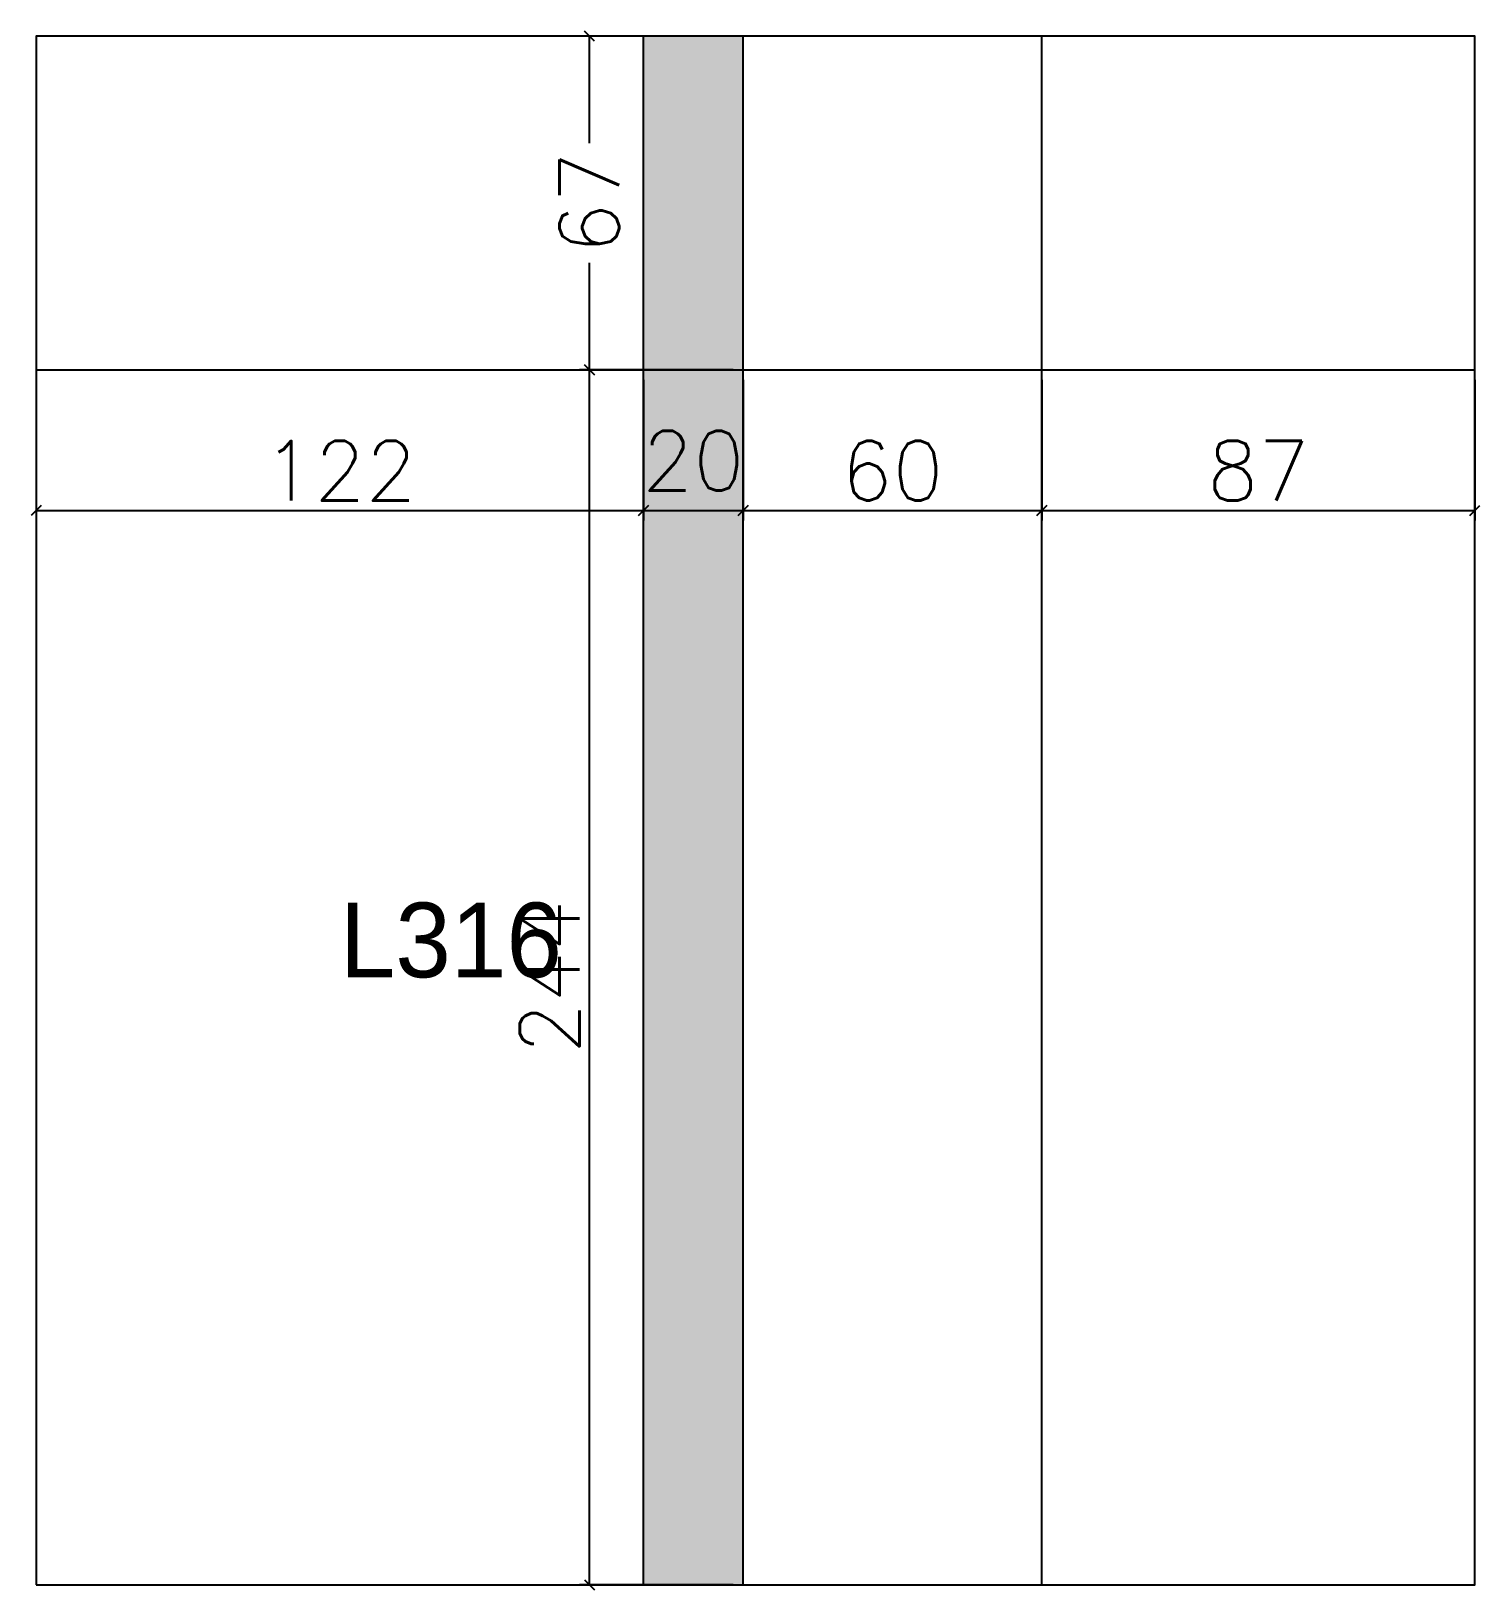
# Model space of a CAD drawing. Extents: x 4244 to 4534, y 2679 to 2992.
import ezdxf

# ---------------------------------------------------------------- set-up
doc = ezdxf.new("R2010")
doc.units = 0
for name, color, linetype in [('COTA', 241, 'Continuous'), ('Hachura', 251, 'Continuous'), ('NOMENCLATURA', 7, 'Continuous'), ('PAINEIS', 6, 'Continuous')]:
    doc.layers.add(name, color=color, linetype=linetype)
doc.styles.add('Romans', font='romans.shx', dxfattribs={"height": 12})
doc.dimstyles.new('cotas', dxfattribs={"dimtxt": 9, "dimasz": 2, "dimexe": 2, "dimexo": 2, "dimgap": 2, "dimtad": 1, "dimdec": 1, "dimzin": 12, "dimtxsty": 'Romans', "dimblk": 'OBLIQUE', "dimcen": 2.5, "dimclrd": 4, "dimclre": 4, "dimclrt": 240, "dimazin": 3, "dimtfac": 1, "dimtmove": 0, "dimatfit": 3})

# ---------------------------------------------------------------- blocks, each defined once
blk = doc.blocks.new('_OBLIQUE')
at = {"color": 0, "linetype": 'BYBLOCK'}
blk.add_line((-0.5, -0.5), (0.5, 0.5), dxfattribs=at)

msp = doc.modelspace()

# ---------------------------------------------------------------- hatches: boundary and pattern name
at = {"layer": 'Hachura'}
h = msp.add_hatch(color=8, dxfattribs=at)
h.dxf.hatch_style = 1
h.paths.add_polyline_path([(4366.5, 2680), (4386.5, 2680), (4386.5, 2991), (4366.5, 2991)])

# ---------------------------------------------------------------- linework, layer by layer
at = {"layer": 'PAINEIS', "lineweight": 25}
for p, q in [((4366.5, 2680), (4366.5, 2991)), ((4386.5, 2680), (4386.5, 2991))]:
    msp.add_line(p, q, dxfattribs=at)
at = {"layer": 'PAINEIS'}
for p, q in [((4446.5, 2680), (4446.5, 2991)), ((4244.5, 2924), (4533.5, 2924))]:
    msp.add_line(p, q, dxfattribs=at)
msp.add_lwpolyline([(4244.5, 2680), (4533.5, 2680), (4533.5, 2991), (4244.5, 2991)], close=True, dxfattribs=at)

# ---------------------------------------------------------------- texts
at = {"layer": 'NOMENCLATURA'}
msp.add_text('L316', height=15, dxfattribs=at).set_placement((4305.5, 2802))

# ---------------------------------------------------------------- dimensions: what is measured, and where the dimension line sits
at = {"layer": 'COTA'}
msp.add_linear_dim(base=(4355.64, 2924), p1=(4386.5, 2924), p2=(4386.5, 2991), angle=90, location=(4355.64, 2957.5), dimstyle='cotas', override={"dimtmove": 2}, dxfattribs=at).render()
for base, p1, p2 in [((4244.5, 2895.73), (4244.5, 2924), (4366.5, 2924)), ((4366.5, 2895.73), (4366.5, 2924), (4386.5, 2924)), ((4386.5, 2895.73), (4386.5, 2924), (4446.5, 2924)), ((4446.5, 2895.73), (4446.5, 2924), (4533.5, 2924))]:
    msp.add_linear_dim(base=base, p1=p1, p2=p2, dimstyle='cotas', dxfattribs=at).render()
msp.add_linear_dim(base=(4355.64, 2680), p1=(4386.5, 2680), p2=(4386.5, 2924), angle=90, dimstyle='cotas', dxfattribs=at).render()

doc.saveas('drawing.dxf')
